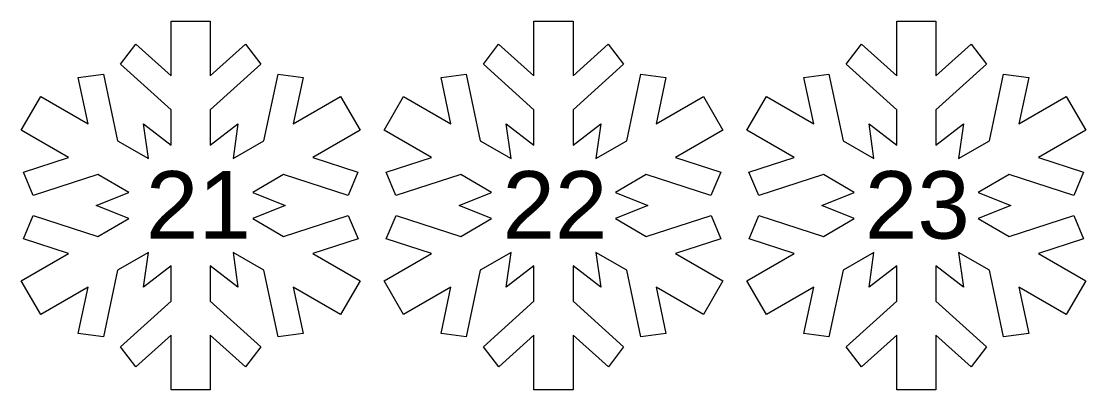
# Model space of a CAD drawing. Header units: millimetres. Extents: x -939 to 939, y -901 to -426.
# Drawn here: x 212.9 to 299.2, y -749.3 to -719.4 of the extents above; entities that cross this region are included whole.
import ezdxf

# ---------------------------------------------------------------- set-up
doc = ezdxf.new("R2010")
doc.units = ezdxf.units.MM
doc.header["$MEASUREMENT"] = 0
doc.layers.add('Camada 1', color=7, linetype='Continuous')
doc.styles.add('0', font='arial.ttf', dxfattribs={"height": 1})

msp = doc.modelspace()

# ---------------------------------------------------------------- linework, layer by layer
at = {"layer": 'Camada 1', "color": 250, "lineweight": 20}
for points in [[(234.1313, -736.8686), (234.1313, -736.8686), (231.6334, -735.4266), (231.6334, -735.4266), (231.6334, -735.4266), (231.6334, -735.4266), (234.2676, -734.3584), (234.2676, -734.3584), (234.2676, -734.3584), (234.2676, -734.3584), (231.6337, -733.2908), (231.6337, -733.2908), (231.6337, -733.2908), (231.6337, -733.2908), (234.1322, -731.848), (234.1322, -731.848), (234.1322, -731.848), (234.1322, -731.848), (239.3773, -733.5503), (239.3773, -733.5503), (239.3773, -733.5503), (239.3773, -733.5503), (240.1662, -731.661), (240.1662, -731.661), (240.1662, -731.661), (240.1662, -731.661), (236.5112, -730.4746), (236.5112, -730.4746), (236.5112, -730.4746), (236.5112, -730.4746), (240.3478, -728.2595), (240.3478, -728.2595), (240.3478, -728.2595), (240.3478, -728.2595), (238.7618, -725.5121), (238.7618, -725.5121), (238.7618, -725.5121), (238.7618, -725.5121), (234.9243, -727.7276), (234.9243, -727.7276), (234.9243, -727.7276), (234.9243, -727.7276), (235.7256, -723.9633), (235.7256, -723.9633), (235.7256, -723.9633), (235.7256, -723.9633), (233.695, -723.7026), (233.695, -723.7026), (233.695, -723.7026), (233.695, -723.7026), (232.5455, -729.101), (232.5455, -729.101), (232.5455, -729.101), (232.5455, -729.101), (230.0472, -730.5435), (230.0472, -730.5435), (230.0472, -730.5435), (230.0472, -730.5435), (230.4395, -727.7278), (230.4395, -727.7278), (230.4395, -727.7278), (230.4395, -727.7278), (228.1976, -729.475), (228.1976, -729.475), (228.1976, -729.475), (228.1976, -729.475), (228.1976, -726.5906), (228.1976, -726.5906), (228.1976, -726.5906), (228.1976, -726.5906), (232.2944, -722.8992), (232.2944, -722.8992), (232.2944, -722.8992), (232.2944, -722.8992), (231.0528, -721.2707), (231.0528, -721.2707), (231.0528, -721.2707), (231.0528, -721.2707), (228.1976, -723.8432), (228.1976, -723.8432), (228.1976, -723.8432), (228.1976, -723.8432), (228.1976, -719.4123), (228.1976, -719.4123), (228.1976, -719.4123), (228.1976, -719.4123), (225.0252, -719.4123), (225.0252, -719.4123), (225.0252, -719.4123), (225.0252, -719.4123), (225.0252, -723.8438), (225.0252, -723.8438), (225.0252, -723.8438), (225.0252, -723.8438), (222.1661, -721.2677), (222.1661, -721.2677), (222.1661, -721.2677), (222.1661, -721.2677), (220.9245, -722.8962), (220.9245, -722.8962), (220.9245, -722.8962), (220.9245, -722.8962), (225.0252, -726.5906), (225.0252, -726.5906), (225.0252, -726.5906), (225.0252, -726.5906), (225.0252, -729.475), (225.0252, -729.475), (225.0252, -729.475), (225.0252, -729.475), (222.7833, -727.7278), (222.7833, -727.7278), (222.7833, -727.7278), (222.7833, -727.7278), (223.1755, -730.5435), (223.1755, -730.5435), (223.1755, -730.5435), (223.1755, -730.5435), (220.6774, -729.101), (220.6774, -729.101), (220.6774, -729.101), (220.6774, -729.101), (219.5288, -723.7069), (219.5288, -723.7069), (219.5288, -723.7069), (219.5288, -723.7069), (217.4978, -723.9686), (217.4978, -723.9686), (217.4978, -723.9686), (217.4978, -723.9686), (218.298, -727.7276), (218.298, -727.7276), (218.298, -727.7276), (218.298, -727.7276), (214.4608, -725.5121), (214.4608, -725.5121), (214.4608, -725.5121), (214.4608, -725.5121), (212.8745, -728.2595), (212.8745, -728.2595), (212.8745, -728.2595), (212.8745, -728.2595), (216.7124, -730.4748), (216.7124, -730.4748), (216.7124, -730.4748), (216.7124, -730.4748), (213.0518, -731.6633), (213.0518, -731.6633), (213.0518, -731.6633), (213.0518, -731.6633), (213.8415, -733.5527), (213.8415, -733.5527), (213.8415, -733.5527), (213.8415, -733.5527), (219.0912, -731.8485), (219.0912, -731.8485), (219.0912, -731.8485), (219.0912, -731.8485), (221.5893, -733.2905), (221.5893, -733.2905), (221.5893, -733.2905), (221.5893, -733.2905), (218.9549, -734.3584), (218.9549, -734.3584), (218.9549, -734.3584), (218.9549, -734.3584), (221.5897, -735.4266), (221.5897, -735.4266), (221.5897, -735.4266), (221.5897, -735.4266), (219.0912, -736.8693), (219.0912, -736.8693), (219.0912, -736.8693), (219.0912, -736.8693), (213.8459, -735.167), (213.8459, -735.167), (213.8459, -735.167), (213.8459, -735.167), (213.0567, -737.0566), (213.0567, -737.0566), (213.0567, -737.0566), (213.0567, -737.0566), (216.712, -738.2427), (216.712, -738.2427), (216.712, -738.2427), (216.712, -738.2427), (212.8745, -740.4582), (212.8745, -740.4582), (212.8745, -740.4582), (212.8745, -740.4582), (214.4608, -743.2057), (214.4608, -743.2057), (214.4608, -743.2057), (214.4608, -743.2057), (218.2989, -740.9899), (218.2989, -740.9899), (218.2989, -740.9899), (218.2989, -740.9899), (217.4976, -744.754), (217.4976, -744.754), (217.4976, -744.754), (217.4976, -744.754), (219.5285, -745.0149), (219.5285, -745.0149), (219.5285, -745.0149), (219.5285, -745.0149), (220.6774, -739.6163), (220.6774, -739.6163), (220.6774, -739.6163), (220.6774, -739.6163), (223.1753, -738.1742), (223.1753, -738.1742), (223.1753, -738.1742), (223.1753, -738.1742), (222.7833, -740.9891), (222.7833, -740.9891), (222.7833, -740.9891), (222.7833, -740.9891), (225.0252, -739.2421), (225.0252, -739.2421), (225.0252, -739.2421), (225.0252, -739.2421), (225.0252, -742.1273), (225.0252, -742.1273), (225.0252, -742.1273), (225.0252, -742.1273), (220.9287, -745.8183), (220.9287, -745.8183), (220.9287, -745.8183), (220.9287, -745.8183), (222.1708, -747.4462), (222.1708, -747.4462), (222.1708, -747.4462), (222.1708, -747.4462), (225.0252, -744.8741), (225.0252, -744.8741), (225.0252, -744.8741), (225.0252, -744.8741), (225.0252, -749.3046), (225.0252, -749.3046), (225.0252, -749.3046), (225.0252, -749.3046), (228.1976, -749.3046), (228.1976, -749.3046), (228.1976, -749.3046), (228.1976, -749.3046), (228.1976, -744.8729), (228.1976, -744.8729), (228.1976, -744.8729), (228.1976, -744.8729), (231.0573, -747.4494), (231.0573, -747.4494), (231.0573, -747.4494), (231.0573, -747.4494), (232.2987, -745.8211), (232.2987, -745.8211), (232.2987, -745.8211), (232.2987, -745.8211), (228.1976, -742.1261), (228.1976, -742.1261), (228.1976, -742.1261), (228.1976, -742.1261), (228.1976, -739.2421), (228.1976, -739.2421), (228.1976, -739.2421), (228.1976, -739.2421), (230.4395, -740.9891), (230.4395, -740.9891), (230.4395, -740.9891), (230.4395, -740.9891), (230.0474, -738.1742), (230.0474, -738.1742), (230.0474, -738.1742), (230.0474, -738.1742), (232.5461, -739.6169), (232.5461, -739.6169), (232.5461, -739.6169), (232.5461, -739.6169), (233.6946, -745.0098), (233.6946, -745.0098), (233.6946, -745.0098), (233.6946, -745.0098), (235.7256, -744.7485), (235.7256, -744.7485), (235.7256, -744.7485), (235.7256, -744.7485), (234.9256, -740.9901), (234.9256, -740.9901), (234.9256, -740.9901), (234.9256, -740.9901), (238.7622, -743.2054), (238.7622, -743.2054), (238.7622, -743.2054), (238.7622, -743.2054), (240.3484, -740.458), (240.3484, -740.458), (240.3484, -740.458), (240.3484, -740.458), (236.5101, -738.2423), (236.5101, -738.2423), (236.5101, -738.2423), (236.5101, -738.2423), (240.1713, -737.0538), (240.1713, -737.0538), (240.1713, -737.0538), (240.1713, -737.0538), (239.3819, -735.1646), (239.3819, -735.1646), (239.3819, -735.1646), (239.3819, -735.1646), (234.1313, -736.8686), (234.1313, -736.8686)], [(263.5384, -736.8686), (263.5384, -736.8686), (261.0405, -735.4266), (261.0405, -735.4266), (261.0405, -735.4266), (261.0405, -735.4266), (263.6746, -734.3584), (263.6746, -734.3584), (263.6746, -734.3584), (263.6746, -734.3584), (261.0407, -733.2908), (261.0407, -733.2908), (261.0407, -733.2908), (261.0407, -733.2908), (263.5392, -731.848), (263.5392, -731.848), (263.5392, -731.848), (263.5392, -731.848), (268.7843, -733.5503), (268.7843, -733.5503), (268.7843, -733.5503), (268.7843, -733.5503), (269.5733, -731.661), (269.5733, -731.661), (269.5733, -731.661), (269.5733, -731.661), (265.9182, -730.4746), (265.9182, -730.4746), (265.9182, -730.4746), (265.9182, -730.4746), (269.7548, -728.2595), (269.7548, -728.2595), (269.7548, -728.2595), (269.7548, -728.2595), (268.1688, -725.5121), (268.1688, -725.5121), (268.1688, -725.5121), (268.1688, -725.5121), (264.3314, -727.7276), (264.3314, -727.7276), (264.3314, -727.7276), (264.3314, -727.7276), (265.1327, -723.9633), (265.1327, -723.9633), (265.1327, -723.9633), (265.1327, -723.9633), (263.1021, -723.7026), (263.1021, -723.7026), (263.1021, -723.7026), (263.1021, -723.7026), (261.9526, -729.101), (261.9526, -729.101), (261.9526, -729.101), (261.9526, -729.101), (259.4543, -730.5435), (259.4543, -730.5435), (259.4543, -730.5435), (259.4543, -730.5435), (259.8465, -727.7278), (259.8465, -727.7278), (259.8465, -727.7278), (259.8465, -727.7278), (257.6046, -729.475), (257.6046, -729.475), (257.6046, -729.475), (257.6046, -729.475), (257.6046, -726.5906), (257.6046, -726.5906), (257.6046, -726.5906), (257.6046, -726.5906), (261.7015, -722.8992), (261.7015, -722.8992), (261.7015, -722.8992), (261.7015, -722.8992), (260.4599, -721.2707), (260.4599, -721.2707), (260.4599, -721.2707), (260.4599, -721.2707), (257.6046, -723.8432), (257.6046, -723.8432), (257.6046, -723.8432), (257.6046, -723.8432), (257.6046, -719.4123), (257.6046, -719.4123), (257.6046, -719.4123), (257.6046, -719.4123), (254.4322, -719.4123), (254.4322, -719.4123), (254.4322, -719.4123), (254.4322, -719.4123), (254.4322, -723.8438), (254.4322, -723.8438), (254.4322, -723.8438), (254.4322, -723.8438), (251.5731, -721.2677), (251.5731, -721.2677), (251.5731, -721.2677), (251.5731, -721.2677), (250.3315, -722.8962), (250.3315, -722.8962), (250.3315, -722.8962), (250.3315, -722.8962), (254.4322, -726.5906), (254.4322, -726.5906), (254.4322, -726.5906), (254.4322, -726.5906), (254.4322, -729.475), (254.4322, -729.475), (254.4322, -729.475), (254.4322, -729.475), (252.1903, -727.7278), (252.1903, -727.7278), (252.1903, -727.7278), (252.1903, -727.7278), (252.5826, -730.5435), (252.5826, -730.5435), (252.5826, -730.5435), (252.5826, -730.5435), (250.0845, -729.101), (250.0845, -729.101), (250.0845, -729.101), (250.0845, -729.101), (248.9358, -723.7069), (248.9358, -723.7069), (248.9358, -723.7069), (248.9358, -723.7069), (246.9048, -723.9686), (246.9048, -723.9686), (246.9048, -723.9686), (246.9048, -723.9686), (247.7051, -727.7276), (247.7051, -727.7276), (247.7051, -727.7276), (247.7051, -727.7276), (243.8678, -725.5121), (243.8678, -725.5121), (243.8678, -725.5121), (243.8678, -725.5121), (242.2816, -728.2595), (242.2816, -728.2595), (242.2816, -728.2595), (242.2816, -728.2595), (246.1195, -730.4748), (246.1195, -730.4748), (246.1195, -730.4748), (246.1195, -730.4748), (242.4589, -731.6633), (242.4589, -731.6633), (242.4589, -731.6633), (242.4589, -731.6633), (243.2485, -733.5527), (243.2485, -733.5527), (243.2485, -733.5527), (243.2485, -733.5527), (248.4983, -731.8485), (248.4983, -731.8485), (248.4983, -731.8485), (248.4983, -731.8485), (250.9963, -733.2905), (250.9963, -733.2905), (250.9963, -733.2905), (250.9963, -733.2905), (248.362, -734.3584), (248.362, -734.3584), (248.362, -734.3584), (248.362, -734.3584), (250.9968, -735.4266), (250.9968, -735.4266), (250.9968, -735.4266), (250.9968, -735.4266), (248.4983, -736.8693), (248.4983, -736.8693), (248.4983, -736.8693), (248.4983, -736.8693), (243.253, -735.167), (243.253, -735.167), (243.253, -735.167), (243.253, -735.167), (242.4638, -737.0566), (242.4638, -737.0566), (242.4638, -737.0566), (242.4638, -737.0566), (246.119, -738.2427), (246.119, -738.2427), (246.119, -738.2427), (246.119, -738.2427), (242.2816, -740.4582), (242.2816, -740.4582), (242.2816, -740.4582), (242.2816, -740.4582), (243.8678, -743.2057), (243.8678, -743.2057), (243.8678, -743.2057), (243.8678, -743.2057), (247.7059, -740.9899), (247.7059, -740.9899), (247.7059, -740.9899), (247.7059, -740.9899), (246.9046, -744.754), (246.9046, -744.754), (246.9046, -744.754), (246.9046, -744.754), (248.9356, -745.0149), (248.9356, -745.0149), (248.9356, -745.0149), (248.9356, -745.0149), (250.0845, -739.6163), (250.0845, -739.6163), (250.0845, -739.6163), (250.0845, -739.6163), (252.5824, -738.1742), (252.5824, -738.1742), (252.5824, -738.1742), (252.5824, -738.1742), (252.1903, -740.9891), (252.1903, -740.9891), (252.1903, -740.9891), (252.1903, -740.9891), (254.4322, -739.2421), (254.4322, -739.2421), (254.4322, -739.2421), (254.4322, -739.2421), (254.4322, -742.1273), (254.4322, -742.1273), (254.4322, -742.1273), (254.4322, -742.1273), (250.3358, -745.8183), (250.3358, -745.8183), (250.3358, -745.8183), (250.3358, -745.8183), (251.5778, -747.4462), (251.5778, -747.4462), (251.5778, -747.4462), (251.5778, -747.4462), (254.4322, -744.8741), (254.4322, -744.8741), (254.4322, -744.8741), (254.4322, -744.8741), (254.4322, -749.3046), (254.4322, -749.3046), (254.4322, -749.3046), (254.4322, -749.3046), (257.6046, -749.3046), (257.6046, -749.3046), (257.6046, -749.3046), (257.6046, -749.3046), (257.6046, -744.8729), (257.6046, -744.8729), (257.6046, -744.8729), (257.6046, -744.8729), (260.4643, -747.4494), (260.4643, -747.4494), (260.4643, -747.4494), (260.4643, -747.4494), (261.7057, -745.8211), (261.7057, -745.8211), (261.7057, -745.8211), (261.7057, -745.8211), (257.6046, -742.1261), (257.6046, -742.1261), (257.6046, -742.1261), (257.6046, -742.1261), (257.6046, -739.2421), (257.6046, -739.2421), (257.6046, -739.2421), (257.6046, -739.2421), (259.8465, -740.9891), (259.8465, -740.9891), (259.8465, -740.9891), (259.8465, -740.9891), (259.4545, -738.1742), (259.4545, -738.1742), (259.4545, -738.1742), (259.4545, -738.1742), (261.9532, -739.6169), (261.9532, -739.6169), (261.9532, -739.6169), (261.9532, -739.6169), (263.1017, -745.0098), (263.1017, -745.0098), (263.1017, -745.0098), (263.1017, -745.0098), (265.1327, -744.7485), (265.1327, -744.7485), (265.1327, -744.7485), (265.1327, -744.7485), (264.3326, -740.9901), (264.3326, -740.9901), (264.3326, -740.9901), (264.3326, -740.9901), (268.1692, -743.2054), (268.1692, -743.2054), (268.1692, -743.2054), (268.1692, -743.2054), (269.7555, -740.458), (269.7555, -740.458), (269.7555, -740.458), (269.7555, -740.458), (265.9172, -738.2423), (265.9172, -738.2423), (265.9172, -738.2423), (265.9172, -738.2423), (269.5784, -737.0538), (269.5784, -737.0538), (269.5784, -737.0538), (269.5784, -737.0538), (268.789, -735.1646), (268.789, -735.1646), (268.789, -735.1646), (268.789, -735.1646), (263.5384, -736.8686), (263.5384, -736.8686)], [(292.9454, -736.8686), (292.9454, -736.8686), (290.4475, -735.4266), (290.4475, -735.4266), (290.4475, -735.4266), (290.4475, -735.4266), (293.0817, -734.3584), (293.0817, -734.3584), (293.0817, -734.3584), (293.0817, -734.3584), (290.4478, -733.2908), (290.4478, -733.2908), (290.4478, -733.2908), (290.4478, -733.2908), (292.9463, -731.848), (292.9463, -731.848), (292.9463, -731.848), (292.9463, -731.848), (298.1913, -733.5503), (298.1913, -733.5503), (298.1913, -733.5503), (298.1913, -733.5503), (298.9803, -731.661), (298.9803, -731.661), (298.9803, -731.661), (298.9803, -731.661), (295.3253, -730.4746), (295.3253, -730.4746), (295.3253, -730.4746), (295.3253, -730.4746), (299.1619, -728.2595), (299.1619, -728.2595), (299.1619, -728.2595), (299.1619, -728.2595), (297.5759, -725.5121), (297.5759, -725.5121), (297.5759, -725.5121), (297.5759, -725.5121), (293.7384, -727.7276), (293.7384, -727.7276), (293.7384, -727.7276), (293.7384, -727.7276), (294.5397, -723.9633), (294.5397, -723.9633), (294.5397, -723.9633), (294.5397, -723.9633), (292.5091, -723.7026), (292.5091, -723.7026), (292.5091, -723.7026), (292.5091, -723.7026), (291.3596, -729.101), (291.3596, -729.101), (291.3596, -729.101), (291.3596, -729.101), (288.8613, -730.5435), (288.8613, -730.5435), (288.8613, -730.5435), (288.8613, -730.5435), (289.2536, -727.7278), (289.2536, -727.7278), (289.2536, -727.7278), (289.2536, -727.7278), (287.0117, -729.475), (287.0117, -729.475), (287.0117, -729.475), (287.0117, -729.475), (287.0117, -726.5906), (287.0117, -726.5906), (287.0117, -726.5906), (287.0117, -726.5906), (291.1085, -722.8992), (291.1085, -722.8992), (291.1085, -722.8992), (291.1085, -722.8992), (289.8669, -721.2707), (289.8669, -721.2707), (289.8669, -721.2707), (289.8669, -721.2707), (287.0117, -723.8432), (287.0117, -723.8432), (287.0117, -723.8432), (287.0117, -723.8432), (287.0117, -719.4123), (287.0117, -719.4123), (287.0117, -719.4123), (287.0117, -719.4123), (283.8392, -719.4123), (283.8392, -719.4123), (283.8392, -719.4123), (283.8392, -719.4123), (283.8392, -723.8438), (283.8392, -723.8438), (283.8392, -723.8438), (283.8392, -723.8438), (280.9802, -721.2677), (280.9802, -721.2677), (280.9802, -721.2677), (280.9802, -721.2677), (279.7386, -722.8962), (279.7386, -722.8962), (279.7386, -722.8962), (279.7386, -722.8962), (283.8392, -726.5906), (283.8392, -726.5906), (283.8392, -726.5906), (283.8392, -726.5906), (283.8392, -729.475), (283.8392, -729.475), (283.8392, -729.475), (283.8392, -729.475), (281.5974, -727.7278), (281.5974, -727.7278), (281.5974, -727.7278), (281.5974, -727.7278), (281.9896, -730.5435), (281.9896, -730.5435), (281.9896, -730.5435), (281.9896, -730.5435), (279.4915, -729.101), (279.4915, -729.101), (279.4915, -729.101), (279.4915, -729.101), (278.3429, -723.7069), (278.3429, -723.7069), (278.3429, -723.7069), (278.3429, -723.7069), (276.3119, -723.9686), (276.3119, -723.9686), (276.3119, -723.9686), (276.3119, -723.9686), (277.1121, -727.7276), (277.1121, -727.7276), (277.1121, -727.7276), (277.1121, -727.7276), (273.2749, -725.5121), (273.2749, -725.5121), (273.2749, -725.5121), (273.2749, -725.5121), (271.6886, -728.2595), (271.6886, -728.2595), (271.6886, -728.2595), (271.6886, -728.2595), (275.5265, -730.4748), (275.5265, -730.4748), (275.5265, -730.4748), (275.5265, -730.4748), (271.8659, -731.6633), (271.8659, -731.6633), (271.8659, -731.6633), (271.8659, -731.6633), (272.6555, -733.5527), (272.6555, -733.5527), (272.6555, -733.5527), (272.6555, -733.5527), (277.9053, -731.8485), (277.9053, -731.8485), (277.9053, -731.8485), (277.9053, -731.8485), (280.4034, -733.2905), (280.4034, -733.2905), (280.4034, -733.2905), (280.4034, -733.2905), (277.769, -734.3584), (277.769, -734.3584), (277.769, -734.3584), (277.769, -734.3584), (280.4038, -735.4266), (280.4038, -735.4266), (280.4038, -735.4266), (280.4038, -735.4266), (277.9053, -736.8693), (277.9053, -736.8693), (277.9053, -736.8693), (277.9053, -736.8693), (272.66, -735.167), (272.66, -735.167), (272.66, -735.167), (272.66, -735.167), (271.8708, -737.0566), (271.8708, -737.0566), (271.8708, -737.0566), (271.8708, -737.0566), (275.5261, -738.2427), (275.5261, -738.2427), (275.5261, -738.2427), (275.5261, -738.2427), (271.6886, -740.4582), (271.6886, -740.4582), (271.6886, -740.4582), (271.6886, -740.4582), (273.2749, -743.2057), (273.2749, -743.2057), (273.2749, -743.2057), (273.2749, -743.2057), (277.113, -740.9899), (277.113, -740.9899), (277.113, -740.9899), (277.113, -740.9899), (276.3117, -744.754), (276.3117, -744.754), (276.3117, -744.754), (276.3117, -744.754), (278.3426, -745.0149), (278.3426, -745.0149), (278.3426, -745.0149), (278.3426, -745.0149), (279.4915, -739.6163), (279.4915, -739.6163), (279.4915, -739.6163), (279.4915, -739.6163), (281.9894, -738.1742), (281.9894, -738.1742), (281.9894, -738.1742), (281.9894, -738.1742), (281.5974, -740.9891), (281.5974, -740.9891), (281.5974, -740.9891), (281.5974, -740.9891), (283.8392, -739.2421), (283.8392, -739.2421), (283.8392, -739.2421), (283.8392, -739.2421), (283.8392, -742.1273), (283.8392, -742.1273), (283.8392, -742.1273), (283.8392, -742.1273), (279.7428, -745.8183), (279.7428, -745.8183), (279.7428, -745.8183), (279.7428, -745.8183), (280.9849, -747.4462), (280.9849, -747.4462), (280.9849, -747.4462), (280.9849, -747.4462), (283.8392, -744.8741), (283.8392, -744.8741), (283.8392, -744.8741), (283.8392, -744.8741), (283.8392, -749.3046), (283.8392, -749.3046), (283.8392, -749.3046), (283.8392, -749.3046), (287.0117, -749.3046), (287.0117, -749.3046), (287.0117, -749.3046), (287.0117, -749.3046), (287.0117, -744.8729), (287.0117, -744.8729), (287.0117, -744.8729), (287.0117, -744.8729), (289.8714, -747.4494), (289.8714, -747.4494), (289.8714, -747.4494), (289.8714, -747.4494), (291.1128, -745.8211), (291.1128, -745.8211), (291.1128, -745.8211), (291.1128, -745.8211), (287.0117, -742.1261), (287.0117, -742.1261), (287.0117, -742.1261), (287.0117, -742.1261), (287.0117, -739.2421), (287.0117, -739.2421), (287.0117, -739.2421), (287.0117, -739.2421), (289.2536, -740.9891), (289.2536, -740.9891), (289.2536, -740.9891), (289.2536, -740.9891), (288.8615, -738.1742), (288.8615, -738.1742), (288.8615, -738.1742), (288.8615, -738.1742), (291.3602, -739.6169), (291.3602, -739.6169), (291.3602, -739.6169), (291.3602, -739.6169), (292.5087, -745.0098), (292.5087, -745.0098), (292.5087, -745.0098), (292.5087, -745.0098), (294.5397, -744.7485), (294.5397, -744.7485), (294.5397, -744.7485), (294.5397, -744.7485), (293.7397, -740.9901), (293.7397, -740.9901), (293.7397, -740.9901), (293.7397, -740.9901), (297.5763, -743.2054), (297.5763, -743.2054), (297.5763, -743.2054), (297.5763, -743.2054), (299.1625, -740.458), (299.1625, -740.458), (299.1625, -740.458), (299.1625, -740.458), (295.3242, -738.2423), (295.3242, -738.2423), (295.3242, -738.2423), (295.3242, -738.2423), (298.9854, -737.0538), (298.9854, -737.0538), (298.9854, -737.0538), (298.9854, -737.0538), (298.196, -735.1646), (298.196, -735.1646), (298.196, -735.1646), (298.196, -735.1646), (292.9454, -736.8686), (292.9454, -736.8686)]]:
    msp.add_open_spline(points, degree=3, knots=[0, 0, 0, 0, 0.0126582, 0.0126582, 0.0126582, 0.0126582, 0.0253165, 0.0253165, 0.0253165, 0.0253165, 0.0379747, 0.0379747, 0.0379747, 0.0379747, 0.0506329, 0.0506329, 0.0506329, 0.0506329, 0.0632911, 0.0632911, 0.0632911, 0.0632911, 0.0759494, 0.0759494, 0.0759494, 0.0759494, 0.0886076, 0.0886076, 0.0886076, 0.0886076, 0.1012658, 0.1012658, 0.1012658, 0.1012658, 0.1139241, 0.1139241, 0.1139241, 0.1139241, 0.1265823, 0.1265823, 0.1265823, 0.1265823, 0.1392405, 0.1392405, 0.1392405, 0.1392405, 0.1518987, 0.1518987, 0.1518987, 0.1518987, 0.164557, 0.164557, 0.164557, 0.164557, 0.1772152, 0.1772152, 0.1772152, 0.1772152, 0.1898734, 0.1898734, 0.1898734, 0.1898734, 0.2025316, 0.2025316, 0.2025316, 0.2025316, 0.2151899, 0.2151899, 0.2151899, 0.2151899, 0.2278481, 0.2278481, 0.2278481, 0.2278481, 0.2405063, 0.2405063, 0.2405063, 0.2405063, 0.2531646, 0.2531646, 0.2531646, 0.2531646, 0.2658228, 0.2658228, 0.2658228, 0.2658228, 0.278481, 0.278481, 0.278481, 0.278481, 0.2911392, 0.2911392, 0.2911392, 0.2911392, 0.3037975, 0.3037975, 0.3037975, 0.3037975, 0.3164557, 0.3164557, 0.3164557, 0.3164557, 0.3291139, 0.3291139, 0.3291139, 0.3291139, 0.3417722, 0.3417722, 0.3417722, 0.3417722, 0.3544304, 0.3544304, 0.3544304, 0.3544304, 0.3670886, 0.3670886, 0.3670886, 0.3670886, 0.3797468, 0.3797468, 0.3797468, 0.3797468, 0.3924051, 0.3924051, 0.3924051, 0.3924051, 0.4050633, 0.4050633, 0.4050633, 0.4050633, 0.4177215, 0.4177215, 0.4177215, 0.4177215, 0.4303797, 0.4303797, 0.4303797, 0.4303797, 0.443038, 0.443038, 0.443038, 0.443038, 0.4556962, 0.4556962, 0.4556962, 0.4556962, 0.4683544, 0.4683544, 0.4683544, 0.4683544, 0.4810127, 0.4810127, 0.4810127, 0.4810127, 0.4936709, 0.4936709, 0.4936709, 0.4936709, 0.5063291, 0.5063291, 0.5063291, 0.5063291, 0.5189873, 0.5189873, 0.5189873, 0.5189873, 0.5316456, 0.5316456, 0.5316456, 0.5316456, 0.5443038, 0.5443038, 0.5443038, 0.5443038, 0.556962, 0.556962, 0.556962, 0.556962, 0.5696203, 0.5696203, 0.5696203, 0.5696203, 0.5822785, 0.5822785, 0.5822785, 0.5822785, 0.5949367, 0.5949367, 0.5949367, 0.5949367, 0.6075949, 0.6075949, 0.6075949, 0.6075949, 0.6202532, 0.6202532, 0.6202532, 0.6202532, 0.6329114, 0.6329114, 0.6329114, 0.6329114, 0.6455696, 0.6455696, 0.6455696, 0.6455696, 0.6582278, 0.6582278, 0.6582278, 0.6582278, 0.6708861, 0.6708861, 0.6708861, 0.6708861, 0.6835443, 0.6835443, 0.6835443, 0.6835443, 0.6962025, 0.6962025, 0.6962025, 0.6962025, 0.7088608, 0.7088608, 0.7088608, 0.7088608, 0.721519, 0.721519, 0.721519, 0.721519, 0.7341772, 0.7341772, 0.7341772, 0.7341772, 0.7468354, 0.7468354, 0.7468354, 0.7468354, 0.7594937, 0.7594937, 0.7594937, 0.7594937, 0.7721519, 0.7721519, 0.7721519, 0.7721519, 0.7848101, 0.7848101, 0.7848101, 0.7848101, 0.7974684, 0.7974684, 0.7974684, 0.7974684, 0.8101266, 0.8101266, 0.8101266, 0.8101266, 0.8227848, 0.8227848, 0.8227848, 0.8227848, 0.835443, 0.835443, 0.835443, 0.835443, 0.8481013, 0.8481013, 0.8481013, 0.8481013, 0.8607595, 0.8607595, 0.8607595, 0.8607595, 0.8734177, 0.8734177, 0.8734177, 0.8734177, 0.8860759, 0.8860759, 0.8860759, 0.8860759, 0.8987342, 0.8987342, 0.8987342, 0.8987342, 0.9113924, 0.9113924, 0.9113924, 0.9113924, 0.9240506, 0.9240506, 0.9240506, 0.9240506, 0.9367089, 0.9367089, 0.9367089, 0.9367089, 0.9493671, 0.9493671, 0.9493671, 0.9493671, 0.9620253, 0.9620253, 0.9620253, 0.9620253, 0.9746835, 0.9746835, 0.9746835, 0.9746835, 1, 1, 1, 1], dxfattribs=at)

# ---------------------------------------------------------------- texts
at = {"layer": 'Camada 1', "color": 114, "style": '0', "width": 1}
for s, p in [('21', (222.9732, -737.0479)), ('22', (251.8819, -737.0479)), ('23', (281.2585, -737.0479))]:
    msp.add_text(s, height=5.47747, dxfattribs=at).set_placement(p)

doc.saveas('drawing.dxf')
